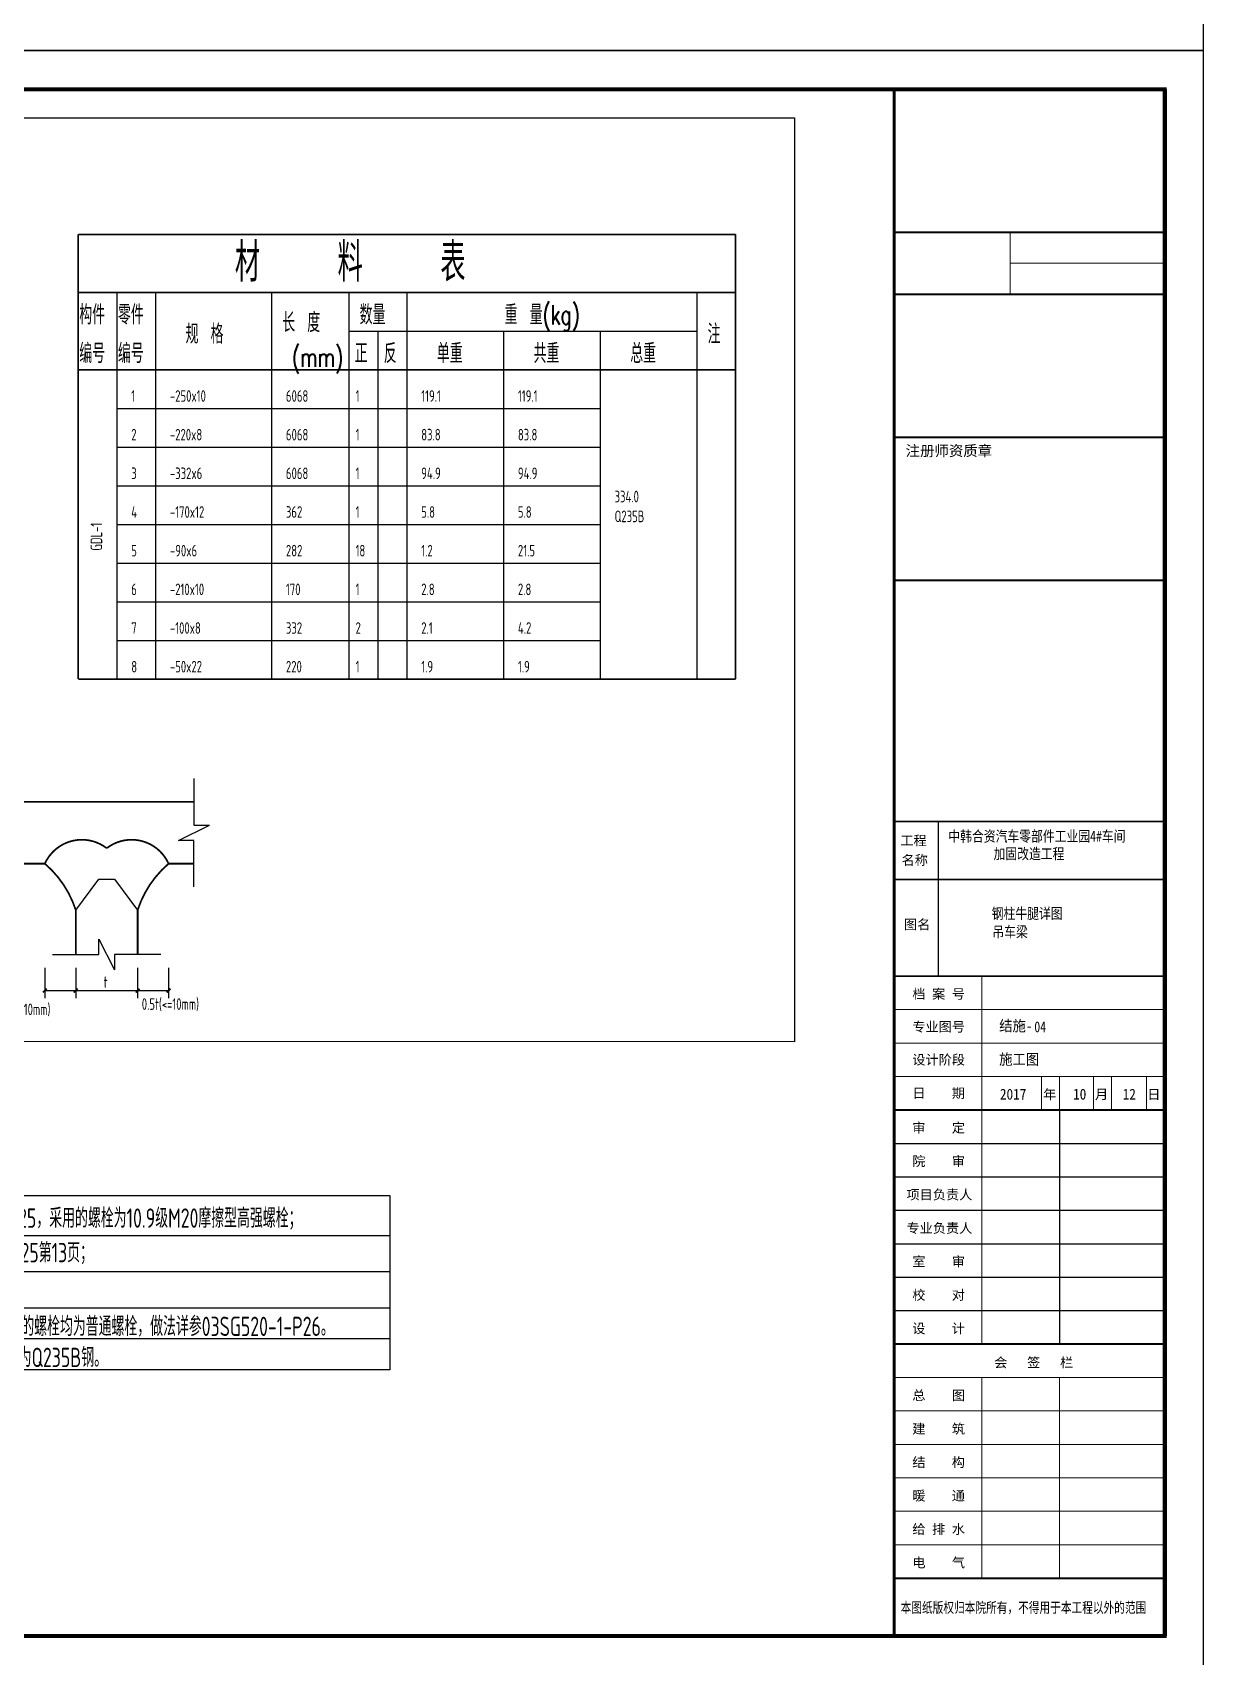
# Model space of a CAD drawing. Extents: x 10220221 to 10320221, y -710711 to -416711.
# Drawn here: x 10289937 to 10320221, y -584241 to -542241 of the extents above; entities that cross this region are included whole.
import ezdxf

# ---------------------------------------------------------------- set-up
doc = ezdxf.new("R2010")
doc.units = 0
doc.header["$LTSCALE"] = 1000
doc.header["$MEASUREMENT"] = 0
doc.linetypes.add('2', pattern=[5, 1.5, -1, 1.5, -1])
doc.linetypes.add('34', pattern=[0])
doc.layers.get('0').update_dxf_attribs({"color": 2})
for name, color, linetype in [('100', 4, 'Continuous'), ('320', 2, 'Continuous'), ('330', 253, '2'), ('PUB_DIM', 3, 'Continuous'), ('PUB_TITLE', 4, 'Continuous'), ('尺寸标注', 253, 'Continuous'), ('附图框', 251, 'Continuous')]:
    doc.layers.add(name, color=color, linetype=linetype)
doc.layers.add('图签', color=130, linetype='Continuous', lineweight=20)
doc.styles.add('HZ', font='txt', dxfattribs={"width": 0.7, "height": 5, "bigfont": 'STF:宋体'})
doc.styles.add('TSSD', font='tssdeng.shx', dxfattribs={"width": 0.7, "height": 300, "bigfont": 'tssdchn.shx'})
doc.styles.add('图签字', font='SimSun.ttf', dxfattribs={"height": 250})

# ---------------------------------------------------------------- blocks, each defined once
blk = doc.blocks.new('$titleblk$00000195')
at = {"color": 4}
for p, q in [((-58.64, 210.65), (-58.64, 170.65)), ((-27.25, 136.05), (-27.25, 75.5)), ((-70, 127.4), (0, 127.4)), ((-70, 118.75), (0, 118.75)), ((-70, 110.1), (0, 110.1)), ((-70, 101.45), (0, 101.45)), ((-70, 92.8), (0, 92.8)), ((-70, 84.15), (0, 84.15))]:
    blk.add_line(p, q, dxfattribs=at)
at = {"color": 4, "const_width": 0.5}
blk.add_lwpolyline([(0, 310), (-70, 310)], dxfattribs=at)
at = {"layer": '图签', "color": 4}
for p, q in [((-40.03, 363), (-40.03, 347)), ((0, 355), (-40.03, 355)), ((-70, 162), (0, 162)), ((0, 153.35), (-70, 153.35)), ((-70, 144.7), (0, 144.7)), ((-52.32, 144.7), (-4.76, 144.7)), ((-47.32, 136.05), (-47.32, 144.7)), ((-31.92, 144.7), (-31.92, 136.05)), ((-27.25, 144.7), (-27.25, 136.05)), ((-18.46, 144.7), (-18.46, 136.05)), ((-13.8, 144.7), (-13.8, 136.05)), ((-4.76, 144.7), (-4.76, 136.05)), ((-4.76, 144.7), (-4.76, 136.05)), ((-47.32, 75.5), (-47.32, 136.05)), ((-4.76, 136.05), (-30.73, 136.05)), ((-27.25, 136.05), (-27.25, 75.5)), ((-70, 75.5), (0, 75.5)), ((-30.73, 75.5), (-52.32, 75.5)), ((-70, 66.85), (0, 66.85)), ((-47.32, 14.95), (-47.32, 66.85)), ((-47.32, 66.85), (-30.73, 66.85)), ((-27.25, 66.85), (-27.25, 14.95)), ((-27.25, 66.85), (-27.25, 14.95)), ((-70, 58.2), (0, 58.2)), ((-70, 49.55), (0, 49.55)), ((-70, 40.9), (0, 40.9)), ((-70, 32.25), (0, 32.25)), ((-70, 23.6), (0, 23.6)), ((-30.73, 14.95), (-47.32, 14.95))]:
    blk.add_line(p, q, dxfattribs=at)
at = {"layer": '图签'}
blk.add_line((-47.32, 136.05), (-47.32, 170.65), dxfattribs=at)
at = {"layer": '图签', "color": 4, "const_width": 0.8}
blk.add_lwpolyline([(-70, 400), (0, 400), (0, 0), (-70, 0), (-70, 400)], close=True, dxfattribs=at)
at = {"layer": '图签', "color": 4}
for points, const_width in [([(0, 0), (0, 400)], 1.2), ([(0, 363), (-70, 363)], 0.5), ([(0, 347), (-70, 347)], 0.5), ([(0, 273), (-70, 273)], 0.5), ([(0, 210.65), (-70, 210.65)], 0.5), ([(0, 195.65), (-70, 195.65)], 0.5), ([(0, 170.65), (-70, 170.65)], 0.5), ([(0, 136.05), (-70, 136.05)], 0.5), ([(-70, 75.5), (0, 75.5)], 0.5), ([(-70, 75.5), (0, 75.5)], 0.5), ([(-70, 14.95), (0, 14.95)], 0.5)]:
    blk.add_lwpolyline(points, dxfattribs=dict(at, const_width=const_width))
at = {"linetype": 'Continuous', "style": '图签字'}
for s, height, p in [('注册师资质章', 2.734, (-67.04, 305.16)), ('工程', 2.5, (-68.41, 204.48)), ('名称', 2.5, (-68.08, 199.42)), ('图名', 2.5, (-67.46, 182.77)), ('档 案 号', 2.5, (-65.31, 164.8)), ('专业图号', 2.5, (-65.31, 156.31)), ('设计阶段', 2.5, (-65.31, 147.8)), ('日    期', 2.5, (-65.31, 139.15)), ('年', 2.5, (-31.46, 138.84)), ('月', 2.5, (-18.05, 138.84)), ('日', 2.5, (-4.55, 138.84)), ('审    定', 2.5, (-65.31, 130.2)), ('院    审', 2.5, (-65.31, 121.55)), ('项目负责人', 2.5, (-66.82, 112.9)), ('专业负责人', 2.5, (-66.82, 104.25)), ('室    审', 2.5, (-65.31, 95.6)), ('校    对', 2.5, (-65.31, 86.95)), ('设    计', 2.5, (-65.31, 78.3)), ('会   签   栏', 2.5, (-44.14, 69.49)), ('总    图', 2.5, (-65.31, 61)), ('建    筑', 2.5, (-65.31, 52.35)), ('结    构', 2.5, (-65.31, 43.7)), ('暖    通', 2.5, (-65.31, 35.05)), ('给 排 水', 2.5, (-65.31, 26.4)), ('电    气', 2.5, (-65.29, 17.75))]:
    blk.add_text(s, height=height, dxfattribs=at).set_placement(p)
at = {"color": 1, "linetype": 'Continuous', "style": '图签字', "width": 0.75}
blk.add_text('本图纸版权归本院所有，不得用于本工程以外的范围', height=2.7, dxfattribs=at).set_placement((-68.33, 6.02))
at = {"layer": 'PUB_DIM', "color": 1, "linetype": 'ByBlock', "style": '图签字'}
for s, width, p in [('中韩合资汽车零部件工业园4#车间', 0.8, (-55.99, 205.44)), ('加固改造工程', 0.8, (-44.3, 200.92)), ('2017', 0.9, (-42.66, 138.73)), ('10', 0.9, (-23.74, 138.73)), ('12', 0.9, (-10.91, 138.73))]:
    blk.add_text(s, height=2.8, dxfattribs=dict(at, width=width)).set_placement(p)
at = {"layer": 'PUB_DIM', "linetype": 'ByBlock', "style": '图签字', "width": 0.9}
for s, p in [('结施-', (-42.83, 156.41)), ('施工图', (-42.83, 147.76))]:
    blk.add_text(s, height=2.8, dxfattribs=at).set_placement(p)

msp = doc.modelspace()

# ---------------------------------------------------------------- linework, layer by layer
at = {"linetype": 'ByBlock', "ltscale": 0.01}
for p, q in [((10283236, -572322), (10299176, -572322)), ((10299176, -572322), (10299176, -576831)), ((10283236, -573351), (10299176, -573351)), ((10283236, -574288), (10299176, -574288)), ((10283236, -575226), (10299176, -575226)), ((10299176, -576029), (10283236, -576029)), ((10299176, -576831), (10283236, -576831))]:
    msp.add_line(p, q, dxfattribs=at)
at = {"layer": '100'}
for p, q in [((10292122, -548963), (10292122, -549962)), ((10293122, -548963), (10293122, -549962)), ((10296122, -548963), (10296122, -549962)), ((10298122, -548963), (10298122, -549962)), ((10299622, -548963), (10299622, -549962)), ((10307121, -548963), (10307121, -549962)), ((10293122, -549962), (10293122, -550962)), ((10296122, -549962), (10296122, -550962)), ((10298122, -549962), (10307121, -549962)), ((10298122, -549962), (10298122, -550962)), ((10298872, -549962), (10298872, -550962)), ((10299622, -549962), (10299622, -550962)), ((10302121, -549962), (10302121, -550962)), ((10304621, -549962), (10304621, -550962)), ((10307121, -549962), (10307121, -550962)), ((10291122, -550962), (10308121, -550962)), ((10292122, -550962), (10292122, -558962)), ((10293122, -550962), (10293122, -558962)), ((10296122, -550962), (10296122, -558962)), ((10298122, -550962), (10298122, -558962)), ((10298872, -550962), (10298872, -558962)), ((10299622, -550962), (10299622, -558962)), ((10302121, -550962), (10302121, -558962)), ((10304621, -550962), (10304621, -558962)), ((10307121, -550962), (10307121, -558962)), ((10292122, -551962), (10304621, -551962)), ((10292122, -552962), (10304621, -552962)), ((10292122, -553962), (10304621, -553962)), ((10292122, -554962), (10304621, -554962)), ((10292122, -555962), (10304621, -555962)), ((10292122, -556962), (10304621, -556962)), ((10292122, -557962), (10304621, -557962))]:
    msp.add_line(p, q, dxfattribs=at)
at = {"layer": '100', "linetype": 'ByBlock'}
msp.add_line((10292122, -549962), (10292122, -550962), dxfattribs=at)
at = {"layer": '100', "const_width": 45}
for points in [[(10291122, -547463), (10308121, -547463)], [(10291122, -547463), (10291122, -548963)], [(10308121, -547463), (10308121, -548963)], [(10291122, -548963), (10308121, -548963)], [(10291122, -548963), (10291122, -549962)], [(10308121, -548963), (10308121, -549962)], [(10291122, -549962), (10291122, -550962)], [(10308121, -549962), (10308121, -550962)], [(10291122, -550962), (10308121, -550962)], [(10291122, -550962), (10291122, -558962)], [(10308121, -550962), (10308121, -558962)], [(10291122, -558962), (10308121, -558962)]]:
    msp.add_lwpolyline(points, dxfattribs=at)
at = {"layer": '320', "color": 2, "linetype": 'ByBlock'}
for p, q in [((10291057, -564937), (10291657, -564137)), ((10291657, -564137), (10292057, -564137)), ((10292057, -564137), (10292657, -564937))]:
    msp.add_line(p, q, dxfattribs=at)
at = {"layer": '330', "linetype": 'ByBlock'}
for p, q in [((10294111, -561537), (10294111, -562737)), ((10293711, -563137), (10294511, -562737)), ((10294111, -562737), (10294511, -562737)), ((10294111, -563137), (10293711, -563137)), ((10294111, -564337), (10294111, -563137)), ((10291657, -566086), (10291657, -565686)), ((10291657, -565686), (10292057, -566486)), ((10290457, -566086), (10291657, -566086)), ((10293257, -566086), (10292057, -566086)), ((10292057, -566086), (10292057, -566486))]:
    msp.add_line(p, q, dxfattribs=at)
at = {"layer": '330', "color": 2, "linetype": 'ByBlock', "const_width": 45}
for points in [[(10289224, -562137), (10294111, -562137)], [(10289224, -563737), (10290257, -563737)], [(10293457, -563737), (10294111, -563737)], [(10291057, -564937), (10291057, -566086)], [(10292657, -564937), (10292657, -566086)]]:
    msp.add_lwpolyline(points, dxfattribs=at)
at = {"layer": '330', "linetype": 'ByBlock', "const_width": 45}
for points in [[(10291857, -563337, 0.485071), (10290257, -563737, 0.485071)], [(10293457, -563737, 0.485071), (10291857, -563337, 0.485071)], [(10291057, -564937, 0.138675), (10290257, -563737, 0.138675)], [(10293457, -563737, 0.138675), (10292657, -564937, 0.138675)]]:
    msp.add_lwpolyline(points, format="xyb", dxfattribs=at)
at = {"layer": 'PUB_TITLE'}
for points in [[(10220221, -542711), (10320221, -542711), (10320221, -500711), (10220221, -500711)], [(10220221, -584711), (10320221, -584711), (10320221, -542711), (10220221, -542711)]]:
    msp.add_lwpolyline(points, close=True, dxfattribs=at)
at = {"layer": 'PUB_TITLE', "const_width": 100}
msp.add_lwpolyline([(10222721, -583711), (10319221, -583711), (10319221, -543711), (10222721, -543711)], close=True, dxfattribs=at)
at = {"layer": '尺寸标注', "linetype": 'ByBlock'}
for p, q in [((10290257, -566432), (10290257, -567219)), ((10291057, -566432), (10291057, -567219)), ((10292657, -566432), (10292657, -567219)), ((10293457, -566432), (10293457, -567219)), ((10290257, -567019), (10291057, -567019)), ((10291057, -567019), (10292657, -567019)), ((10292657, -567019), (10293457, -567019))]:
    msp.add_line(p, q, dxfattribs=at)
at = {"layer": '尺寸标注', "linetype": 'ByBlock', "const_width": 45}
for points in [[(10290207, -567069), (10290307, -566969)], [(10291007, -567069), (10291107, -566969)], [(10292607, -567069), (10292707, -566969)], [(10293407, -567069), (10293507, -566969)]]:
    msp.add_lwpolyline(points, dxfattribs=at)
at = {"layer": '附图框'}
msp.add_lwpolyline([(10263843, -544452), (10309644, -544452), (10309644, -568342), (10263843, -568335)], close=True, dxfattribs=at)

# ---------------------------------------------------------------- block references
at = {"layer": 'PUB_TITLE', "color": 1, "xscale": 100, "yscale": 100, "zscale": 100}
msp.add_blockref('$titleblk$00000195', (10319221, -583711), dxfattribs=at)

# ---------------------------------------------------------------- texts
at = {"linetype": '34', "style": 'TSSD', "width": 0.7}
for s, p in [('1、吊车梁与钢柱的连接参国标图集05G525，采用的螺栓为10.9级M20摩擦型高强螺栓；', (10283401, -573153)), ('2、吊车梁与轨道的连接参国标图集05G525第13页；', (10283401, -574047)), ('4、吊车梁下翼缘和吊车梁之间连接所采用的螺栓均为普通螺栓，做法详参03SG520-1-P26。', (10283401, -575953)), ('5.未注明的孔为d=21.5mm，吊车梁材料为Q235B钢。', (10283401, -576756))]:
    msp.add_text(s, height=500.99, dxfattribs=at).set_placement(p)
at = {"layer": '100'}
for s, height, style, width, p in [('材   料   表', 1000, 'HZ', 0.688477, (10295172, -548683)), ('1', 300, 'TSSD', 0.7, (10292492, -551792)), ('-250x10', 300, 'TSSD', 0.7, (10293492, -551792)), ('6068', 300, 'TSSD', 0.7, (10296492, -551792)), ('1', 300, 'TSSD', 0.7, (10298292, -551792)), ('119.1', 300, 'TSSD', 0.7, (10299991, -551792)), ('119.1', 300, 'TSSD', 0.7, (10302491, -551792)), ('2', 300, 'TSSD', 0.7, (10292492, -552792)), ('-220x8', 300, 'TSSD', 0.7, (10293492, -552792)), ('6068', 300, 'TSSD', 0.7, (10296492, -552792)), ('1', 300, 'TSSD', 0.7, (10298292, -552792)), ('83.8', 300, 'TSSD', 0.7, (10299991, -552792)), ('83.8', 300, 'TSSD', 0.7, (10302491, -552792)), ('3', 300, 'TSSD', 0.7, (10292492, -553792)), ('-332x6', 300, 'TSSD', 0.7, (10293492, -553792)), ('6068', 300, 'TSSD', 0.7, (10296492, -553792)), ('1', 300, 'TSSD', 0.7, (10298292, -553792)), ('94.9', 300, 'TSSD', 0.7, (10299991, -553792)), ('94.9', 300, 'TSSD', 0.7, (10302491, -553792)), ('334.0', 300, 'TSSD', 0.7, (10304991, -554392)), ('4', 300, 'TSSD', 0.7, (10292492, -554792)), ('-170x12', 300, 'TSSD', 0.7, (10293492, -554792)), ('362', 300, 'TSSD', 0.7, (10296492, -554792)), ('1', 300, 'TSSD', 0.7, (10298292, -554792)), ('5.8', 300, 'TSSD', 0.7, (10299991, -554792)), ('5.8', 300, 'TSSD', 0.7, (10302491, -554792)), ('Q235B', 300, 'TSSD', 0.7, (10304991, -554905)), ('5', 300, 'TSSD', 0.7, (10292492, -555792)), ('-90x6', 300, 'TSSD', 0.7, (10293492, -555792)), ('282', 300, 'TSSD', 0.7, (10296492, -555792)), ('18', 300, 'TSSD', 0.7, (10298292, -555792)), ('1.2', 300, 'TSSD', 0.7, (10299991, -555792)), ('21.5', 300, 'TSSD', 0.7, (10302491, -555792)), ('6', 300, 'TSSD', 0.7, (10292492, -556792)), ('-210x10', 300, 'TSSD', 0.7, (10293492, -556792)), ('170', 300, 'TSSD', 0.7, (10296492, -556792)), ('1', 300, 'TSSD', 0.7, (10298292, -556792)), ('2.8', 300, 'TSSD', 0.7, (10299991, -556792)), ('2.8', 300, 'TSSD', 0.7, (10302491, -556792)), ('7', 300, 'TSSD', 0.7, (10292492, -557792)), ('-100x8', 300, 'TSSD', 0.7, (10293492, -557792)), ('332', 300, 'TSSD', 0.7, (10296492, -557792)), ('2', 300, 'TSSD', 0.7, (10298292, -557792)), ('2.1', 300, 'TSSD', 0.7, (10299991, -557792)), ('4.2', 300, 'TSSD', 0.7, (10302491, -557792)), ('8', 300, 'TSSD', 0.7, (10292492, -558792)), ('-50x22', 300, 'TSSD', 0.7, (10293492, -558792)), ('220', 300, 'TSSD', 0.7, (10296492, -558792)), ('1', 300, 'TSSD', 0.7, (10298292, -558792)), ('1.9', 300, 'TSSD', 0.7, (10299991, -558792)), ('1.9', 300, 'TSSD', 0.7, (10302491, -558792))]:
    msp.add_text(s, height=height, dxfattribs=dict(at, style=style, width=width)).set_placement(p)
at = {"layer": '100', "linetype": 'ByBlock', "style": 'HZ', "width": 0.702848}
for s, p in [('构件', (10291147, -549791)), ('零件', (10292147, -549791)), ('数量', (10298397, -549791)), ('重 量(kg)', (10302146, -549791)), ('规 格', (10293897, -550291)), ('长 度', (10296397, -549991)), ('注', (10307396, -550291)), ('编号', (10291147, -550791)), ('编号', (10292147, -550791)), ('(mm)', (10296647, -550891)), ('正', (10298272, -550791)), ('反', (10299022, -550791)), ('单重', (10300396, -550791)), ('共重', (10302896, -550791)), ('总重', (10305396, -550791))]:
    msp.add_text(s, height=500, dxfattribs=at).set_placement(p)
at = {"layer": '100', "style": 'TSSD', "width": 0.7}
msp.add_text('GDL-1', height=300, rotation=90, dxfattribs=at).set_placement((10291740, -555642))
at = {"layer": 'PUB_DIM', "color": 1, "linetype": 'ByBlock', "style": '图签字', "width": 0.8}
for s, p in [('钢柱牛腿详图', (10314744, -565165)), ('吊车梁', (10314761, -565639)), ('04', (10315846, -568096))]:
    msp.add_text(s, height=280, dxfattribs=at).set_placement(p)
at = {"layer": '尺寸标注', "linetype": 'ByBlock', "style": 'TSSD', "width": 0.7}
for s, p in [('t', (10291777, -566949)), ('0.5t(<=10mm)', (10288921, -567655)), ('0.5t(<=10mm)', (10292764, -567518))]:
    msp.add_text(s, height=300, dxfattribs=at).set_placement(p)

doc.saveas('drawing.dxf')
